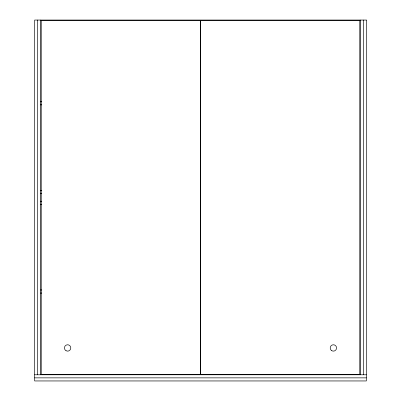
<?xml version="1.0" encoding="UTF-8"?>
<svg xmlns="http://www.w3.org/2000/svg" width="401" height="401" viewBox="0 0 401 401"><rect width="100%" height="100%" fill="white"/><g stroke="black" fill="none" stroke-linecap="round" stroke-linejoin="round"><path stroke-width="0.6" d="M40.541 101.759L41.784 101.759M40.541 104.846L41.784 104.846M40.541 190.485L41.784 190.485M40.541 193.573L41.784 193.573M40.541 201.252L41.784 201.252M40.541 204.34L41.784 204.34M40.541 289.973L41.784 289.973M40.541 293.066L41.784 293.066M34.611 374.775L366.389 374.775M34.611 377.862L366.389 377.862M363.301 20.05L363.301 374.775M360.213 20.05L360.213 374.775M40.787 20.05L40.787 374.775M37.699 20.05L37.699 374.775M366.389 20.05L34.611 20.05L34.611 380.95L366.389 380.95L366.389 20.05M200.325 20.401L41.138 20.401L41.138 374.419L200.325 374.419L200.325 20.401M359.862 20.401L200.675 20.401L200.675 374.419L359.862 374.419L359.862 20.401M331.797 350.705A3.178 3.178 0 0 0 336.569 347.948A3.178 3.178 0 0 0 331.797 345.196A3.178 3.178 0 0 0 331.797 350.705M66.02 350.705A3.178 3.178 0 0 0 70.792 347.948A3.178 3.178 0 0 0 66.02 345.196A3.178 3.178 0 0 0 66.02 350.705"/></g></svg>
